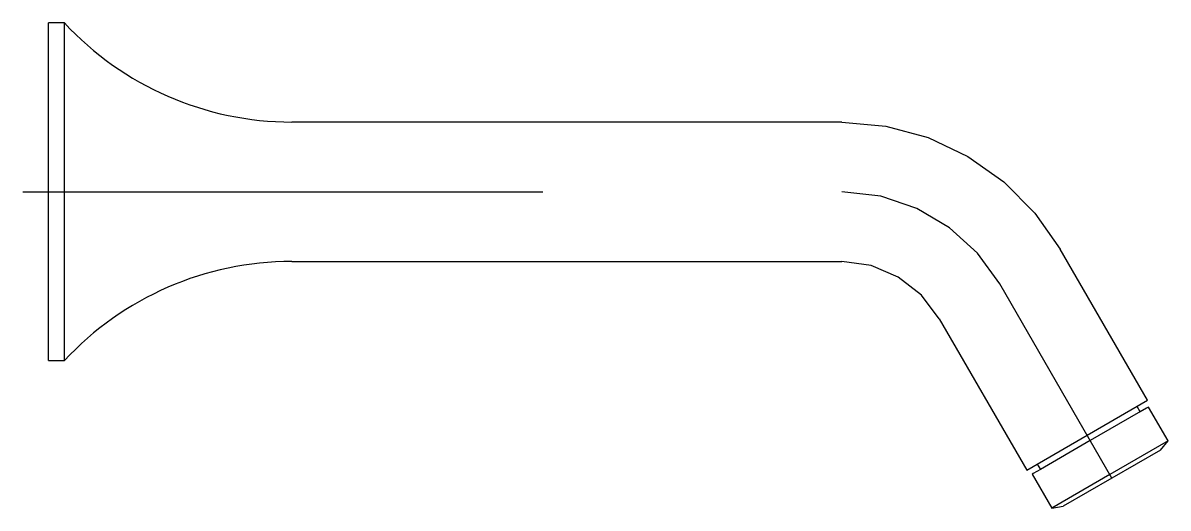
# Model space of a CAD drawing. Extents: x -0.792 to -0.572, y 303.098 to 303.192.
import ezdxf

# ---------------------------------------------------------------- set-up
doc = ezdxf.new("R2010")
doc.units = 0
doc.header["$LTSCALE"] = 0.2
doc.header["$MEASUREMENT"] = 0
doc.linetypes.add('AXES', pattern=[0.54, 0.3, -0.08, 0.08, -0.08])
doc.linetypes.add('CONTINU', pattern=[0])
doc.layers.get('0').update_dxf_attribs({"linetype": 'CONTINUOUS'})
doc.layers.add('DECA_EIXOS', color=5, linetype='AXES')

msp = doc.modelspace()

# ---------------------------------------------------------------- linework, layer by layer
at = {"linetype": 'CONTINU'}
for points in [[(-0.7839, 303.19161), (-0.78698, 303.19161)], [(-0.78698, 303.12661), (-0.78698, 303.19161)], [(-0.7839, 303.12661), (-0.7839, 303.19161)], [(-0.63438, 303.17253), (-0.74018, 303.17253)], [(-0.63438, 303.17253), (-0.62595, 303.17176), (-0.61779, 303.16952), (-0.61014, 303.1659), (-0.60322, 303.16101), (-0.59725, 303.15501), (-0.5924, 303.14808)], [(-0.57559, 303.11896), (-0.5924, 303.14808)], [(-0.74018, 303.14569), (-0.63438, 303.14569)], [(-0.61564, 303.13466), (-0.61908, 303.13917), (-0.62355, 303.14266), (-0.62877, 303.1449), (-0.63438, 303.14569)], [(-0.61564, 303.13466), (-0.59882, 303.10554)], [(-0.78698, 303.12661), (-0.7839, 303.12661)], [(-0.59882, 303.10554), (-0.57559, 303.11896)], [(-0.57701, 303.11676), (-0.5776, 303.11779)], [(-0.57541, 303.11766), (-0.57579, 303.11744)], [(-0.57164, 303.11113), (-0.57541, 303.11766)], [(-0.5774, 303.11653), (-0.58661, 303.11122)], [(-0.57701, 303.11676), (-0.5774, 303.11653)], [(-0.57579, 303.11744), (-0.57701, 303.11676)], [(-0.58661, 303.11122), (-0.59621, 303.10567)], [(-0.57164, 303.11113), (-0.58283, 303.10467)], [(-0.57308, 303.10939), (-0.57164, 303.11113)], [(-0.57308, 303.10939), (-0.58244, 303.10399)], [(-0.59681, 303.1067), (-0.59621, 303.10567)], [(-0.59757, 303.10486), (-0.59779, 303.10474)], [(-0.59779, 303.10474), (-0.59402, 303.09821)], [(-0.59621, 303.10567), (-0.59757, 303.10486)], [(-0.58283, 303.10467), (-0.59402, 303.09821)], [(-0.58244, 303.10399), (-0.59179, 303.09858)], [(-0.59402, 303.09821), (-0.59179, 303.09858)]]:
    msp.add_lwpolyline(points, dxfattribs=at)
for points in [[(-0.7839, 303.19161, 0.208713), (-0.74018, 303.17253)], [(-0.74018, 303.14569, 0.208712), (-0.7839, 303.12661)]]:
    msp.add_lwpolyline(points, format="xyb", dxfattribs=at)
at = {"layer": 'DECA_EIXOS'}
for points in [[(-0.79189, 303.15911), (-0.63438, 303.15911)], [(-0.60402, 303.14137), (-0.6083, 303.14728), (-0.61368, 303.15219), (-0.61995, 303.1559), (-0.6269, 303.15827), (-0.63438, 303.15911)], [(-0.58244, 303.10399), (-0.60402, 303.14137)]]:
    msp.add_lwpolyline(points, dxfattribs=at)

doc.saveas('drawing.dxf')
